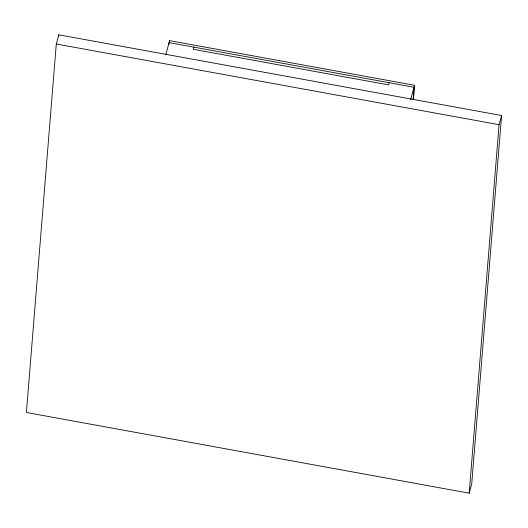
<?xml version="1.0" encoding="UTF-8"?>
<svg xmlns="http://www.w3.org/2000/svg" width="528" height="528" viewBox="0 0 528 528"><rect width="100%" height="100%" fill="white"/><g stroke="black" fill="none" stroke-linecap="round" stroke-linejoin="round"><path stroke-width="0.79" d="M56.291 44.002L26.4 412.48L469.181 493.178L471.709 483.998L501.6 115.52L58.819 34.822L56.291 44.002L499.072 124.7L469.181 493.178M58.687 36.465L58.819 34.822M168.96 44.246L169.092 42.61L414.064 87.252L413.061 99.554M169.495 42.286L169.633 40.649L414.599 85.292L413.47 99.238M165.845 54.397L169.633 40.649M193.875 47.137L193.281 49.289L388.608 84.889L389.195 82.731M410.599 99.825L414.599 85.292M499.072 124.7L501.6 115.52"/></g></svg>
